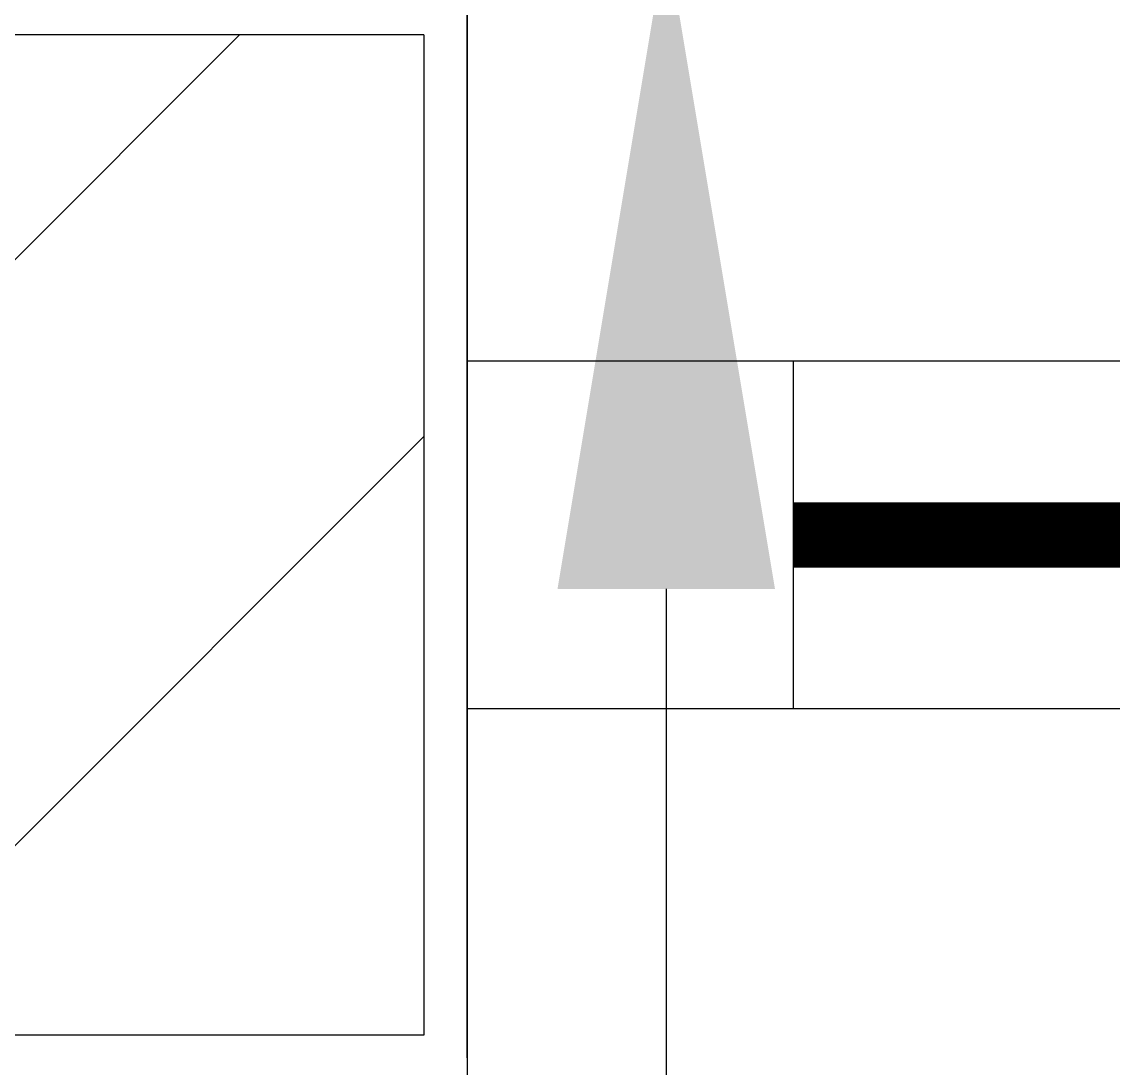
# Model space of a CAD drawing. Extents: x -437689 to -407696, y -55787 to -37037.
# Drawn here: x -435244.5 to -435119, y -41576.9 to -41456.6 of the extents above; entities that cross this region are included whole.
import ezdxf

# ---------------------------------------------------------------- set-up
doc = ezdxf.new("R2010")
doc.units = 0
doc.header["$LTSCALE"] = 150
doc.header["$MEASUREMENT"] = 0
doc.linetypes.add('DASHDOT', pattern=[1, 0.5, -0.25, 0, -0.25])
doc.linetypes.add('HIDDEN', pattern=[9.525, 6.35, -3.175])
for name, color, linetype in [('DR', 6, 'CONTINUOUS'), ('VENT', 8, 'HIDDEN'), ('WALL', 7, 'CONTINUOUS'), ('WIN-1', 56, 'CONTINUOUS')]:
    doc.layers.add(name, color=color, linetype=linetype)

msp = doc.modelspace()

# ---------------------------------------------------------------- linework, layer by layer
at = {"layer": 'DR', "linetype": 'CONTINUOUS', "ltscale": 900}
msp.add_lwpolyline([(-435170.42, -41521.78), (-435170.42, -41789.51), (-435593.26, -41789.51), (-435643.66, -41789.51)], dxfattribs=at)
msp.add_solid([(-435182.92, -41521.78), (-435170.42, -41446.78), (-435157.92, -41521.78)], dxfattribs=at)
at = {"layer": 'VENT', "const_width": 7.5}
msp.add_lwpolyline([(-434930.79, -41515.58), (-435155.79, -41515.58)], dxfattribs=at)
at = {"layer": 'WALL', "linetype": 'DASHDOT', "ltscale": 900}
for p, q in [((-435193.29, -41453.08), (-435193.29, -41578.08)), ((-435193.29, -41575.69), (-435193.29, -41453.08)), ((-435198.29, -41458.08), (-435198.29, -41573.08))]:
    msp.add_line(p, q, dxfattribs=at)
at = {"layer": 'WALL'}
for p, q in [((-435198.29, -41458.08), (-435362.04, -41458.08)), ((-435198.29, -41573.08), (-435247.04, -41573.08))]:
    msp.add_line(p, q, dxfattribs=at)
at = {"layer": 'WALL', "color": 9, "linetype": 'DASHDOT', "ltscale": 900}
for p, q in [((-435247.04, -41485.65), (-435219.48, -41458.08)), ((-435247.04, -41553), (-435198.29, -41504.25))]:
    msp.add_line(p, q, dxfattribs=at)
at = {"layer": 'WALL', "linetype": 'CONTINUOUS', "ltscale": 900}
for p, q in [((-435193.29, -41575.69), (-435193.29, -41458.08)), ((-435155.79, -41535.58), (-435155.79, -41495.58))]:
    msp.add_line(p, q, dxfattribs=at)
at = {"layer": 'WIN-1'}
for p, q in [((-434893.29, -41495.58), (-435193.29, -41495.58)), ((-434893.29, -41535.58), (-435193.29, -41535.58))]:
    msp.add_line(p, q, dxfattribs=at)

doc.saveas('drawing.dxf')
